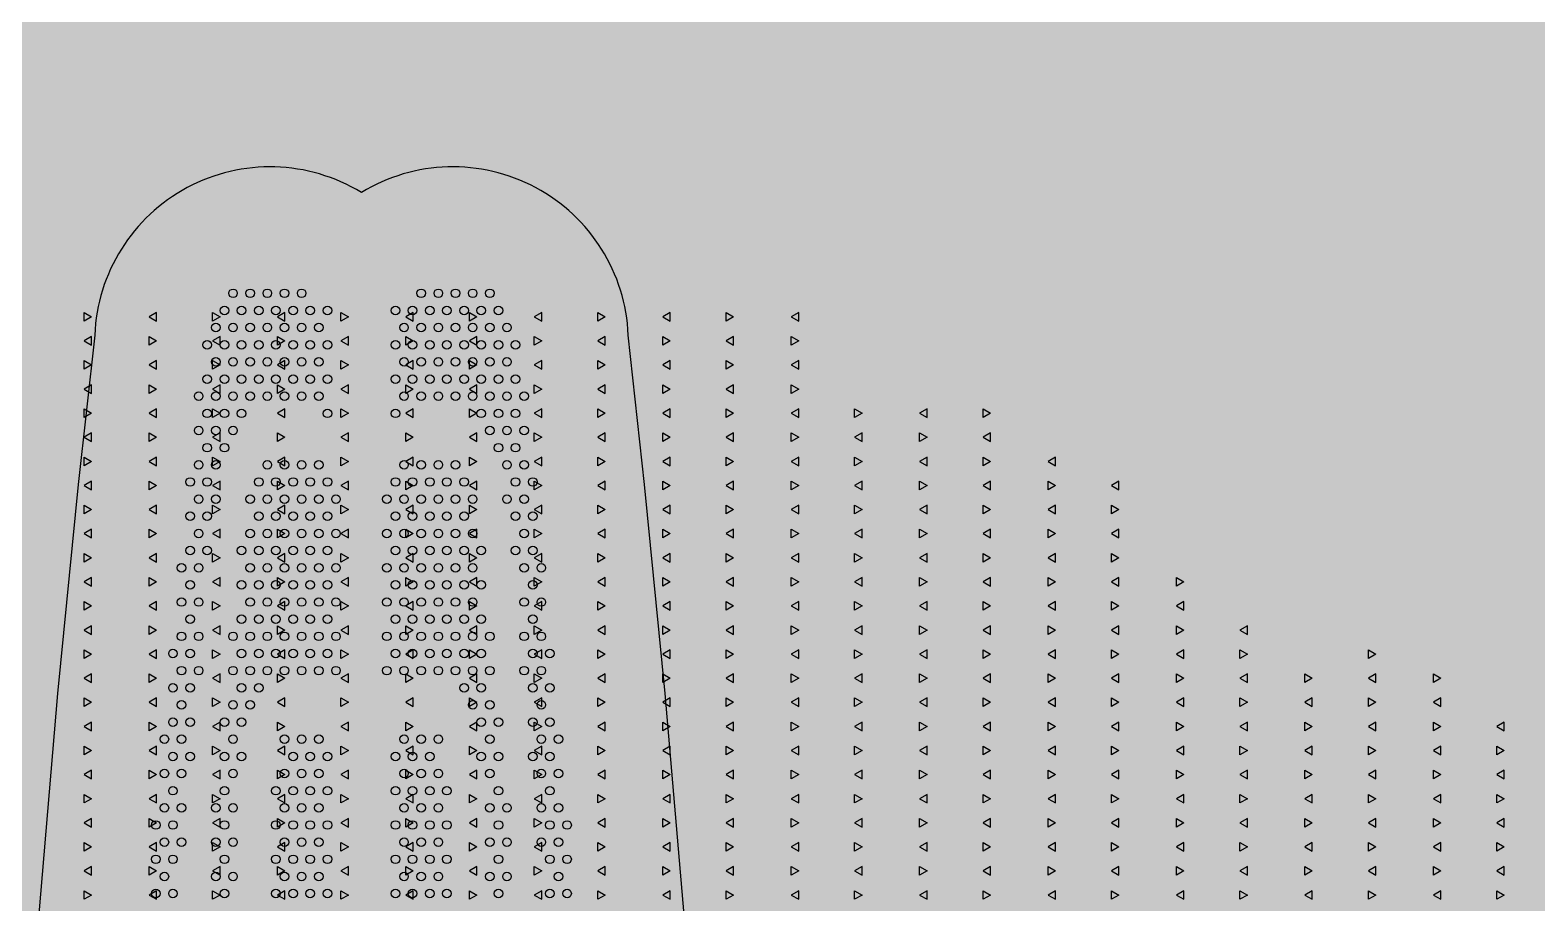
# Model space of a CAD drawing. Header units: metres. Extents: x 6 to 601, y -20 to 118.
# Drawn here: x 53.681 to 54.734, y 80.784 to 81.395 of the extents above; entities that cross this region are included whole.
import ezdxf

# ---------------------------------------------------------------- set-up
doc = ezdxf.new("R2010")
doc.units = ezdxf.units.M
doc.header["$MEASUREMENT"] = 0
doc.layers.add('picture layer', color=7, linetype='Continuous', true_color=0xffffff)

# ---------------------------------------------------------------- blocks, each defined once
blk = doc.blocks.new('sign')
at = {"true_color": 0xffffff, "transparency": 33554687}
h = blk.add_hatch(color=7, dxfattribs=at)
h.dxf.hatch_style = 1
edge = h.paths.add_edge_path()
edge.add_line((80.6927, 75.2987), (80.5503, 75.3508))
edge.add_arc((80.5074, 75.2334), 0.125, 69.8931, 147.8513)
edge.add_line((80.4015, 75.2999), (80.3209, 75.3272))
edge.add_line((80.3209, 75.3272), (80.1945, 75.8769))
edge.add_line((80.1945, 75.8769), (80.1767, 76.0862))
edge.add_line((80.1767, 76.0862), (80.1622, 76.2325))
edge.add_line((80.1622, 76.2325), (80.1508, 76.3369))
edge.add_arc((80.0281, 76.332), 0.1227, 2.2854, 121.3949)
edge.add_arc((79.9003, 76.332), 0.1227, 58.6051, 177.7146)
edge.add_line((79.7777, 76.3369), (79.7662, 76.2325))
edge.add_line((79.7662, 76.2325), (79.7517, 76.0862))
edge.add_line((79.7517, 76.0862), (79.7339, 75.8769))
edge.add_line((79.7339, 75.8769), (79.6075, 75.3272))
edge.add_line((79.6075, 75.3272), (79.5269, 75.2999))
edge.add_arc((79.4211, 75.2334), 0.125, 32.1487, 110.1069)
edge.add_line((79.3781, 75.3508), (79.2358, 75.2987))
edge.add_arc((79.2787, 75.1813), 0.125, 110.1069, 199.8526)
edge.add_line((79.1612, 75.1388), (79.2702, 74.8369))
edge.add_arc((79.3878, 74.8793), 0.125, 199.8526, 289.9919)
edge.add_line((79.4305, 74.7618), (79.5734, 74.8138))
edge.add_arc((79.5306, 74.9313), 0.125, 289.9919, 363.8473)
edge.add_line((79.6554, 74.9397), (79.961, 75.1196))
edge.add_line((79.961, 75.1196), (79.9674, 75.1196))
edge.add_line((79.9674, 75.1196), (80.2731, 74.9397))
edge.add_arc((80.3978, 74.9313), 0.125, 176.1527, 250.0081)
edge.add_line((80.3551, 74.8138), (80.4979, 74.7618))
edge.add_arc((80.5407, 74.8793), 0.125, 250.0081, 340.1474)
edge.add_line((80.6582, 74.8369), (80.7672, 75.1388))
edge.add_arc((80.6497, 75.1813), 0.125, 340.1474, 429.8931)
for centre in [(79.8744, 76.3662), (79.8864, 76.3662), (79.8984, 76.3662), (79.9104, 76.3662), (79.9224, 76.3662), (80.006, 76.3662), (80.018, 76.3662), (80.03, 76.3662), (80.042, 76.3662), (80.054, 76.3662), (79.8684, 76.3542), (79.8804, 76.3542), (79.8924, 76.3542), (79.9044, 76.3542), (79.9164, 76.3542), (79.9284, 76.3542), (79.9404, 76.3542), (79.988, 76.3542), (80, 76.3542), (80.012, 76.3542), (80.024, 76.3542), (80.036, 76.3542), (80.048, 76.3542), (80.06, 76.3542), (79.8624, 76.3422), (79.8744, 76.3422), (79.8864, 76.3422), (79.8984, 76.3422), (79.9104, 76.3422), (79.9224, 76.3422), (79.9344, 76.3422), (79.994, 76.3422), (80.006, 76.3422), (80.018, 76.3422), (80.03, 76.3422), (80.042, 76.3422), (80.054, 76.3422), (80.066, 76.3422), (79.8564, 76.3302), (79.8684, 76.3302), (79.8804, 76.3302), (79.8924, 76.3302), (79.9044, 76.3302), (79.9164, 76.3302), (79.9284, 76.3302), (79.9404, 76.3302), (79.988, 76.3302), (80, 76.3302), (80.012, 76.3302), (80.024, 76.3302), (80.036, 76.3302), (80.048, 76.3302), (80.06, 76.3302), (80.072, 76.3302), (79.8624, 76.3182), (79.8744, 76.3182), (79.8864, 76.3182), (79.8984, 76.3182), (79.9104, 76.3182), (79.9224, 76.3182), (79.9344, 76.3182), (79.994, 76.3182), (80.006, 76.3182), (80.018, 76.3182), (80.03, 76.3182), (80.042, 76.3182), (80.054, 76.3182), (80.066, 76.3182), (79.8564, 76.3062), (79.8684, 76.3062), (79.8804, 76.3062), (79.8924, 76.3062), (79.9044, 76.3062), (79.9164, 76.3062), (79.9284, 76.3062), (79.9404, 76.3062), (79.988, 76.3062), (80, 76.3062), (80.012, 76.3062), (80.024, 76.3062), (80.036, 76.3062), (80.048, 76.3062), (80.06, 76.3062), (80.072, 76.3062), (79.8504, 76.2942), (79.8624, 76.2942), (79.8744, 76.2942), (79.8864, 76.2942), (79.8984, 76.2942), (79.9104, 76.2942), (79.9224, 76.2942), (79.9344, 76.2942), (79.994, 76.2942), (80.006, 76.2942), (80.018, 76.2942), (80.03, 76.2942), (80.042, 76.2942), (80.054, 76.2942), (80.066, 76.2942), (80.078, 76.2942), (79.8564, 76.2822), (79.8684, 76.2822), (79.8804, 76.2822), (79.9404, 76.2822), (79.988, 76.2822), (80.048, 76.2822), (80.06, 76.2822), (80.072, 76.2822), (79.8504, 76.2702), (79.8624, 76.2702), (79.8744, 76.2702), (80.054, 76.2702), (80.066, 76.2702), (80.078, 76.2702), (79.8564, 76.2582), (79.8684, 76.2582), (80.06, 76.2582), (80.072, 76.2582), (79.8504, 76.2462), (79.8624, 76.2462), (79.8984, 76.2462), (79.9104, 76.2462), (79.9224, 76.2462), (79.9344, 76.2462), (79.994, 76.2462), (80.006, 76.2462), (80.018, 76.2462), (80.03, 76.2462), (80.066, 76.2462), (80.078, 76.2462), (79.8444, 76.2342), (79.8564, 76.2342), (79.8924, 76.2342), (79.9044, 76.2342), (79.9164, 76.2342), (79.9284, 76.2342), (79.9404, 76.2342), (79.988, 76.2342), (80, 76.2342), (80.012, 76.2342), (80.024, 76.2342), (80.036, 76.2342), (80.072, 76.2342), (80.084, 76.2342), (79.8504, 76.2222), (79.8624, 76.2222), (79.8864, 76.2222), (79.8984, 76.2222), (79.9104, 76.2222), (79.9224, 76.2222), (79.9344, 76.2222), (79.9464, 76.2222), (79.982, 76.2222), (79.994, 76.2222), (80.006, 76.2222), (80.018, 76.2222), (80.03, 76.2222), (80.042, 76.2222), (80.066, 76.2222), (80.078, 76.2222), (79.8444, 76.2102), (79.8564, 76.2102), (79.8924, 76.2102), (79.9044, 76.2102), (79.9164, 76.2102), (79.9284, 76.2102), (79.9404, 76.2102), (79.988, 76.2102), (80, 76.2102), (80.012, 76.2102), (80.024, 76.2102), (80.036, 76.2102), (80.072, 76.2102), (80.084, 76.2102), (79.8504, 76.1982), (79.8864, 76.1982), (79.8984, 76.1982), (79.9104, 76.1982), (79.9224, 76.1982), (79.9344, 76.1982), (79.9464, 76.1982), (79.982, 76.1982), (79.994, 76.1982), (80.006, 76.1982), (80.018, 76.1982), (80.03, 76.1982), (80.042, 76.1982), (80.078, 76.1982), (79.8444, 76.1862), (79.8564, 76.1862), (79.8804, 76.1862), (79.8924, 76.1862), (79.9044, 76.1862), (79.9164, 76.1862), (79.9284, 76.1862), (79.9404, 76.1862), (79.988, 76.1862), (80, 76.1862), (80.012, 76.1862), (80.024, 76.1862), (80.036, 76.1862), (80.048, 76.1862), (80.072, 76.1862), (80.084, 76.1862), (79.8384, 76.1742), (79.8504, 76.1742), (79.8864, 76.1742), (79.8984, 76.1742), (79.9104, 76.1742), (79.9224, 76.1742), (79.9344, 76.1742), (79.9464, 76.1742), (79.982, 76.1742), (79.994, 76.1742), (80.006, 76.1742), (80.018, 76.1742), (80.03, 76.1742), (80.042, 76.1742), (80.078, 76.1742), (80.09, 76.1742), (79.8444, 76.1622), (79.8804, 76.1622), (79.8924, 76.1622), (79.9044, 76.1622), (79.9164, 76.1622), (79.9284, 76.1622), (79.9404, 76.1622), (79.988, 76.1622), (80, 76.1622), (80.012, 76.1622), (80.024, 76.1622), (80.036, 76.1622), (80.048, 76.1622), (80.084, 76.1622), (79.8384, 76.1502), (79.8504, 76.1502), (79.8864, 76.1502), (79.8984, 76.1502), (79.9104, 76.1502), (79.9224, 76.1502), (79.9344, 76.1502), (79.9464, 76.1502), (79.982, 76.1502), (79.994, 76.1502), (80.006, 76.1502), (80.018, 76.1502), (80.03, 76.1502), (80.042, 76.1502), (80.078, 76.1502), (80.09, 76.1502), (79.8444, 76.1382), (79.8804, 76.1382), (79.8924, 76.1382), (79.9044, 76.1382), (79.9164, 76.1382), (79.9284, 76.1382), (79.9404, 76.1382), (79.988, 76.1382), (80, 76.1382), (80.012, 76.1382), (80.024, 76.1382), (80.036, 76.1382), (80.048, 76.1382), (80.084, 76.1382), (79.8384, 76.1262), (79.8504, 76.1262), (79.8744, 76.1262), (79.8864, 76.1262), (79.8984, 76.1262), (79.9104, 76.1262), (79.9224, 76.1262), (79.9344, 76.1262), (79.9464, 76.1262), (79.982, 76.1262), (79.994, 76.1262), (80.006, 76.1262), (80.018, 76.1262), (80.03, 76.1262), (80.042, 76.1262), (80.054, 76.1262), (80.078, 76.1262), (80.09, 76.1262), (79.8324, 76.1142), (79.8444, 76.1142), (79.8804, 76.1142), (79.8924, 76.1142), (79.9044, 76.1142), (79.9164, 76.1142), (79.9284, 76.1142), (79.9404, 76.1142), (79.988, 76.1142), (80, 76.1142), (80.012, 76.1142), (80.024, 76.1142), (80.036, 76.1142), (80.048, 76.1142), (80.084, 76.1142), (80.096, 76.1142), (79.8384, 76.1022), (79.8504, 76.1022), (79.8744, 76.1022), (79.8864, 76.1022), (79.8984, 76.1022), (79.9104, 76.1022), (79.9224, 76.1022), (79.9344, 76.1022), (79.9464, 76.1022), (79.982, 76.1022), (79.994, 76.1022), (80.006, 76.1022), (80.018, 76.1022), (80.03, 76.1022), (80.042, 76.1022), (80.054, 76.1022), (80.078, 76.1022), (80.09, 76.1022), (79.8324, 76.0902), (79.8444, 76.0902), (79.8804, 76.0902), (79.8924, 76.0902), (80.036, 76.0902), (80.048, 76.0902), (80.084, 76.0902), (80.096, 76.0902), (79.8384, 76.0782), (79.8744, 76.0782), (79.8864, 76.0782), (80.042, 76.0782), (80.054, 76.0782), (80.09, 76.0782), (79.8324, 76.0662), (79.8444, 76.0662), (79.8684, 76.0662), (79.8804, 76.0662), (80.048, 76.0662), (80.06, 76.0662), (80.084, 76.0662), (80.096, 76.0662), (79.8264, 76.0542), (79.8384, 76.0542), (79.8744, 76.0542), (79.9104, 76.0542), (79.9224, 76.0542), (79.9344, 76.0542), (79.994, 76.0542), (80.006, 76.0542), (80.018, 76.0542), (80.054, 76.0542), (80.09, 76.0542), (80.102, 76.0542), (79.8324, 76.0422), (79.8444, 76.0422), (79.8684, 76.0422), (79.8804, 76.0422), (79.9164, 76.0422), (79.9284, 76.0422), (79.9404, 76.0422), (79.988, 76.0422), (80, 76.0422), (80.012, 76.0422), (80.048, 76.0422), (80.06, 76.0422), (80.084, 76.0422), (80.096, 76.0422), (79.8264, 76.0302), (79.8384, 76.0302), (79.8744, 76.0302), (79.9104, 76.0302), (79.9224, 76.0302), (79.9344, 76.0302), (79.994, 76.0302), (80.006, 76.0302), (80.018, 76.0302), (80.054, 76.0302), (80.09, 76.0302), (80.102, 76.0302), (79.8324, 76.0182), (79.8684, 76.0182), (79.9044, 76.0182), (79.9164, 76.0182), (79.9284, 76.0182), (79.9404, 76.0182), (79.988, 76.0182), (80, 76.0182), (80.012, 76.0182), (80.024, 76.0182), (80.06, 76.0182), (80.096, 76.0182), (79.8264, 76.0062), (79.8384, 76.0062), (79.8624, 76.0062), (79.8744, 76.0062), (79.9104, 76.0062), (79.9224, 76.0062), (79.9344, 76.0062), (79.994, 76.0062), (80.006, 76.0062), (80.018, 76.0062), (80.054, 76.0062), (80.066, 76.0062), (80.09, 76.0062), (80.102, 76.0062), (79.8204, 75.9942), (79.8324, 75.9942), (79.8684, 75.9942), (79.9044, 75.9942), (79.9164, 75.9942), (79.9284, 75.9942), (79.9404, 75.9942), (79.988, 75.9942), (80, 75.9942), (80.012, 75.9942), (80.024, 75.9942), (80.06, 75.9942), (80.096, 75.9942), (80.108, 75.9942), (79.8264, 75.9822), (79.8384, 75.9822), (79.8624, 75.9822), (79.8744, 75.9822), (79.9104, 75.9822), (79.9224, 75.9822), (79.9344, 75.9822), (79.994, 75.9822), (80.006, 75.9822), (80.018, 75.9822), (80.054, 75.9822), (80.066, 75.9822), (80.09, 75.9822), (80.102, 75.9822), (79.8204, 75.9702), (79.8324, 75.9702), (79.8684, 75.9702), (79.9044, 75.9702), (79.9164, 75.9702), (79.9284, 75.9702), (79.9404, 75.9702), (79.988, 75.9702), (80, 75.9702), (80.012, 75.9702), (80.024, 75.9702), (80.06, 75.9702), (80.096, 75.9702), (80.108, 75.9702), (79.8264, 75.9582), (79.8624, 75.9582), (79.8744, 75.9582), (79.9104, 75.9582), (79.9224, 75.9582), (79.9344, 75.9582), (79.994, 75.9582), (80.006, 75.9582), (80.018, 75.9582), (80.054, 75.9582), (80.066, 75.9582), (80.102, 75.9582), (79.8204, 75.9462), (79.8324, 75.9462), (79.8684, 75.9462), (79.9044, 75.9462), (79.9164, 75.9462), (79.9284, 75.9462), (79.9404, 75.9462), (79.988, 75.9462), (80, 75.9462), (80.012, 75.9462), (80.024, 75.9462), (80.06, 75.9462), (80.096, 75.9462), (80.108, 75.9462)]:
    blk.add_circle(centre, 0.003)
at = {"layer": 'picture layer', "color": 7, "true_color": 0xf7f7f7}
blk.add_lwpolyline([(80.1945, 75.8769), (80.1767, 76.0862), (80.1622, 76.2325), (80.1508, 76.3369, 0.572181), (79.9642, 76.4367, 0.572181), (79.7777, 76.3369), (79.7662, 76.2325), (79.7517, 76.0862), (79.7339, 75.8769)], format="xyb", dxfattribs=at)

msp = doc.modelspace()

# ---------------------------------------------------------------- hatches: boundary and pattern name
at = {"lineweight": 0, "true_color": 0xcd6928, "transparency": 33554534}
h = msp.add_hatch(color=32, dxfattribs=at)
h.dxf.hatch_style = 1
h.paths.add_polyline_path([(55.2158, 84.0763), (53.2968, 84.0763, 0.143152), (52.2628, 81.1977), (52.2628, 78.4762), (55.2158, 78.4757)])

# ---------------------------------------------------------------- linework, layer by layer
msp.add_lwpolyline([(52.2628, 81.1977), (52.2628, 78.4763), (52.1628, 78.4763), (52.1628, 79.0757), (52.1628, 81.1963, -0.221146), (54.3829, 85.3163), (54.4428, 85.2362, 0.220805), (52.2628, 81.1963)], format="xyb")
for points in [[(53.7184, 81.1914), (53.7184, 81.1974), (53.7236, 81.1944), (53.7184, 81.1914)], [(53.7691, 81.1914), (53.7691, 81.1974), (53.7639, 81.1944), (53.7691, 81.1914)], [(53.8083, 81.1914), (53.8083, 81.1974), (53.8135, 81.1944), (53.8083, 81.1914)], [(53.8589, 81.1914), (53.8589, 81.1974), (53.8537, 81.1944), (53.8589, 81.1914)], [(53.8981, 81.1914), (53.8981, 81.1974), (53.9033, 81.1944), (53.8981, 81.1914)], [(53.9487, 81.1914), (53.9487, 81.1974), (53.9435, 81.1944), (53.9487, 81.1914)], [(53.9879, 81.1914), (53.9879, 81.1974), (53.9931, 81.1944), (53.9879, 81.1914)], [(54.0385, 81.1914), (54.0385, 81.1974), (54.0333, 81.1944), (54.0385, 81.1914)], [(54.0777, 81.1914), (54.0777, 81.1974), (54.0829, 81.1944), (54.0777, 81.1914)], [(54.1283, 81.1914), (54.1283, 81.1974), (54.1231, 81.1944), (54.1283, 81.1914)], [(54.1675, 81.1914), (54.1675, 81.1974), (54.1727, 81.1944), (54.1675, 81.1914)], [(54.2182, 81.1914), (54.2182, 81.1974), (54.213, 81.1944), (54.2182, 81.1914)], [(53.7236, 81.1745), (53.7236, 81.1805), (53.7184, 81.1775), (53.7236, 81.1745)], [(53.7639, 81.1745), (53.7639, 81.1805), (53.7691, 81.1775), (53.7639, 81.1745)], [(53.8135, 81.1745), (53.8135, 81.1805), (53.8083, 81.1775), (53.8135, 81.1745)], [(53.8537, 81.1745), (53.8537, 81.1805), (53.8589, 81.1775), (53.8537, 81.1745)], [(53.9033, 81.1745), (53.9033, 81.1805), (53.8981, 81.1775), (53.9033, 81.1745)], [(53.9435, 81.1745), (53.9435, 81.1805), (53.9487, 81.1775), (53.9435, 81.1745)], [(53.9931, 81.1745), (53.9931, 81.1805), (53.9879, 81.1775), (53.9931, 81.1745)], [(54.0333, 81.1745), (54.0333, 81.1805), (54.0385, 81.1775), (54.0333, 81.1745)], [(54.0829, 81.1745), (54.0829, 81.1805), (54.0777, 81.1775), (54.0829, 81.1745)], [(54.1231, 81.1745), (54.1231, 81.1805), (54.1283, 81.1775), (54.1231, 81.1745)], [(54.1727, 81.1745), (54.1727, 81.1805), (54.1675, 81.1775), (54.1727, 81.1745)], [(54.213, 81.1745), (54.213, 81.1805), (54.2182, 81.1775), (54.213, 81.1745)], [(53.7184, 81.1577), (53.7184, 81.1637), (53.7236, 81.1607), (53.7184, 81.1577)], [(53.7691, 81.1577), (53.7691, 81.1637), (53.7639, 81.1607), (53.7691, 81.1577)], [(53.8083, 81.1577), (53.8083, 81.1637), (53.8135, 81.1607), (53.8083, 81.1577)], [(53.8589, 81.1577), (53.8589, 81.1637), (53.8537, 81.1607), (53.8589, 81.1577)], [(53.8981, 81.1577), (53.8981, 81.1637), (53.9033, 81.1607), (53.8981, 81.1577)], [(53.9487, 81.1577), (53.9487, 81.1637), (53.9435, 81.1607), (53.9487, 81.1577)], [(53.9879, 81.1577), (53.9879, 81.1637), (53.9931, 81.1607), (53.9879, 81.1577)], [(54.0385, 81.1577), (54.0385, 81.1637), (54.0333, 81.1607), (54.0385, 81.1577)], [(54.0777, 81.1577), (54.0777, 81.1637), (54.0829, 81.1607), (54.0777, 81.1577)], [(54.1283, 81.1577), (54.1283, 81.1637), (54.1231, 81.1607), (54.1283, 81.1577)], [(54.1675, 81.1577), (54.1675, 81.1637), (54.1727, 81.1607), (54.1675, 81.1577)], [(54.2182, 81.1577), (54.2182, 81.1637), (54.213, 81.1607), (54.2182, 81.1577)], [(53.7236, 81.1408), (53.7236, 81.1468), (53.7184, 81.1438), (53.7236, 81.1408)], [(53.7639, 81.1408), (53.7639, 81.1468), (53.7691, 81.1438), (53.7639, 81.1408)], [(53.8135, 81.1408), (53.8135, 81.1468), (53.8083, 81.1438), (53.8135, 81.1408)], [(53.8537, 81.1408), (53.8537, 81.1468), (53.8589, 81.1438), (53.8537, 81.1408)], [(53.9033, 81.1408), (53.9033, 81.1468), (53.8981, 81.1438), (53.9033, 81.1408)], [(53.9435, 81.1408), (53.9435, 81.1468), (53.9487, 81.1438), (53.9435, 81.1408)], [(53.9931, 81.1408), (53.9931, 81.1468), (53.9879, 81.1438), (53.9931, 81.1408)], [(54.0333, 81.1408), (54.0333, 81.1468), (54.0385, 81.1438), (54.0333, 81.1408)], [(54.0829, 81.1408), (54.0829, 81.1468), (54.0777, 81.1438), (54.0829, 81.1408)], [(54.1231, 81.1408), (54.1231, 81.1468), (54.1283, 81.1438), (54.1231, 81.1408)], [(54.1727, 81.1408), (54.1727, 81.1468), (54.1675, 81.1438), (54.1727, 81.1408)], [(54.213, 81.1408), (54.213, 81.1468), (54.2182, 81.1438), (54.213, 81.1408)], [(53.7184, 81.124), (53.7184, 81.13), (53.7236, 81.127), (53.7184, 81.124)], [(53.7691, 81.124), (53.7691, 81.13), (53.7639, 81.127), (53.7691, 81.124)], [(53.8083, 81.124), (53.8083, 81.13), (53.8135, 81.127), (53.8083, 81.124)], [(53.8589, 81.124), (53.8589, 81.13), (53.8537, 81.127), (53.8589, 81.124)], [(53.8981, 81.124), (53.8981, 81.13), (53.9033, 81.127), (53.8981, 81.124)], [(53.9487, 81.124), (53.9487, 81.13), (53.9435, 81.127), (53.9487, 81.124)], [(53.9879, 81.124), (53.9879, 81.13), (53.9931, 81.127), (53.9879, 81.124)], [(54.0385, 81.124), (54.0385, 81.13), (54.0333, 81.127), (54.0385, 81.124)], [(54.0777, 81.124), (54.0777, 81.13), (54.0829, 81.127), (54.0777, 81.124)], [(54.1283, 81.124), (54.1283, 81.13), (54.1231, 81.127), (54.1283, 81.124)], [(54.1675, 81.124), (54.1675, 81.13), (54.1727, 81.127), (54.1675, 81.124)], [(54.2182, 81.124), (54.2182, 81.13), (54.213, 81.127), (54.2182, 81.124)], [(54.2573, 81.124), (54.2573, 81.13), (54.2625, 81.127), (54.2573, 81.124)], [(54.308, 81.124), (54.308, 81.13), (54.3028, 81.127), (54.308, 81.124)], [(54.3472, 81.124), (54.3472, 81.13), (54.3524, 81.127), (54.3472, 81.124)], [(53.7236, 81.1071), (53.7236, 81.1131), (53.7184, 81.1101), (53.7236, 81.1071)], [(53.7639, 81.1071), (53.7639, 81.1131), (53.7691, 81.1101), (53.7639, 81.1071)], [(53.8135, 81.1071), (53.8135, 81.1131), (53.8083, 81.1101), (53.8135, 81.1071)], [(53.8537, 81.1071), (53.8537, 81.1131), (53.8589, 81.1101), (53.8537, 81.1071)], [(53.9033, 81.1071), (53.9033, 81.1131), (53.8981, 81.1101), (53.9033, 81.1071)], [(53.9435, 81.1071), (53.9435, 81.1131), (53.9487, 81.1101), (53.9435, 81.1071)], [(53.9931, 81.1071), (53.9931, 81.1131), (53.9879, 81.1101), (53.9931, 81.1071)], [(54.0333, 81.1071), (54.0333, 81.1131), (54.0385, 81.1101), (54.0333, 81.1071)], [(54.0829, 81.1071), (54.0829, 81.1131), (54.0777, 81.1101), (54.0829, 81.1071)], [(54.1231, 81.1071), (54.1231, 81.1131), (54.1283, 81.1101), (54.1231, 81.1071)], [(54.1727, 81.1071), (54.1727, 81.1131), (54.1675, 81.1101), (54.1727, 81.1071)], [(54.213, 81.1071), (54.213, 81.1131), (54.2182, 81.1101), (54.213, 81.1071)], [(54.2625, 81.1071), (54.2625, 81.1131), (54.2573, 81.1101), (54.2625, 81.1071)], [(54.3028, 81.1071), (54.3028, 81.1131), (54.308, 81.1101), (54.3028, 81.1071)], [(54.3524, 81.1071), (54.3524, 81.1131), (54.3472, 81.1101), (54.3524, 81.1071)], [(53.7184, 81.0902), (53.7184, 81.0962), (53.7236, 81.0932), (53.7184, 81.0902)], [(53.7691, 81.0902), (53.7691, 81.0962), (53.7639, 81.0932), (53.7691, 81.0902)], [(53.8083, 81.0902), (53.8083, 81.0962), (53.8135, 81.0932), (53.8083, 81.0902)], [(53.8589, 81.0902), (53.8589, 81.0962), (53.8537, 81.0932), (53.8589, 81.0902)], [(53.8981, 81.0902), (53.8981, 81.0962), (53.9033, 81.0932), (53.8981, 81.0902)], [(53.9487, 81.0902), (53.9487, 81.0962), (53.9435, 81.0932), (53.9487, 81.0902)], [(53.9879, 81.0902), (53.9879, 81.0962), (53.9931, 81.0932), (53.9879, 81.0902)], [(54.0385, 81.0902), (54.0385, 81.0962), (54.0333, 81.0932), (54.0385, 81.0902)], [(54.0777, 81.0902), (54.0777, 81.0962), (54.0829, 81.0932), (54.0777, 81.0902)], [(54.1283, 81.0902), (54.1283, 81.0962), (54.1231, 81.0932), (54.1283, 81.0902)], [(54.1675, 81.0902), (54.1675, 81.0962), (54.1727, 81.0932), (54.1675, 81.0902)], [(54.2182, 81.0902), (54.2182, 81.0962), (54.213, 81.0932), (54.2182, 81.0902)], [(54.2573, 81.0902), (54.2573, 81.0962), (54.2625, 81.0932), (54.2573, 81.0902)], [(54.308, 81.0902), (54.308, 81.0962), (54.3028, 81.0932), (54.308, 81.0902)], [(54.3472, 81.0902), (54.3472, 81.0962), (54.3524, 81.0932), (54.3472, 81.0902)], [(54.3978, 81.0902), (54.3978, 81.0962), (54.3926, 81.0932), (54.3978, 81.0902)], [(53.7236, 81.0734), (53.7236, 81.0794), (53.7184, 81.0764), (53.7236, 81.0734)], [(53.7639, 81.0734), (53.7639, 81.0794), (53.7691, 81.0764), (53.7639, 81.0734)], [(53.8135, 81.0734), (53.8135, 81.0794), (53.8083, 81.0764), (53.8135, 81.0734)], [(53.8537, 81.0734), (53.8537, 81.0794), (53.8589, 81.0764), (53.8537, 81.0734)], [(53.9033, 81.0734), (53.9033, 81.0794), (53.8981, 81.0764), (53.9033, 81.0734)], [(53.9435, 81.0734), (53.9435, 81.0794), (53.9487, 81.0764), (53.9435, 81.0734)], [(53.9931, 81.0734), (53.9931, 81.0794), (53.9879, 81.0764), (53.9931, 81.0734)], [(54.0333, 81.0734), (54.0333, 81.0794), (54.0385, 81.0764), (54.0333, 81.0734)], [(54.0829, 81.0734), (54.0829, 81.0794), (54.0777, 81.0764), (54.0829, 81.0734)], [(54.1231, 81.0734), (54.1231, 81.0794), (54.1283, 81.0764), (54.1231, 81.0734)], [(54.1727, 81.0734), (54.1727, 81.0794), (54.1675, 81.0764), (54.1727, 81.0734)], [(54.213, 81.0734), (54.213, 81.0794), (54.2182, 81.0764), (54.213, 81.0734)], [(54.2625, 81.0734), (54.2625, 81.0794), (54.2573, 81.0764), (54.2625, 81.0734)], [(54.3028, 81.0734), (54.3028, 81.0794), (54.308, 81.0764), (54.3028, 81.0734)], [(54.3524, 81.0734), (54.3524, 81.0794), (54.3472, 81.0764), (54.3524, 81.0734)], [(54.3926, 81.0734), (54.3926, 81.0794), (54.3978, 81.0764), (54.3926, 81.0734)], [(54.4422, 81.0734), (54.4422, 81.0794), (54.437, 81.0764), (54.4422, 81.0734)], [(53.7184, 81.0565), (53.7184, 81.0625), (53.7236, 81.0595), (53.7184, 81.0565)], [(53.7691, 81.0565), (53.7691, 81.0625), (53.7639, 81.0595), (53.7691, 81.0565)], [(53.8083, 81.0565), (53.8083, 81.0625), (53.8135, 81.0595), (53.8083, 81.0565)], [(53.8589, 81.0565), (53.8589, 81.0625), (53.8537, 81.0595), (53.8589, 81.0565)], [(53.8981, 81.0565), (53.8981, 81.0625), (53.9033, 81.0595), (53.8981, 81.0565)], [(53.9487, 81.0565), (53.9487, 81.0625), (53.9435, 81.0595), (53.9487, 81.0565)], [(53.9879, 81.0565), (53.9879, 81.0625), (53.9931, 81.0595), (53.9879, 81.0565)], [(54.0385, 81.0565), (54.0385, 81.0625), (54.0333, 81.0595), (54.0385, 81.0565)], [(54.0777, 81.0565), (54.0777, 81.0625), (54.0829, 81.0595), (54.0777, 81.0565)], [(54.1283, 81.0565), (54.1283, 81.0625), (54.1231, 81.0595), (54.1283, 81.0565)], [(54.1675, 81.0565), (54.1675, 81.0625), (54.1727, 81.0595), (54.1675, 81.0565)], [(54.2182, 81.0565), (54.2182, 81.0625), (54.213, 81.0595), (54.2182, 81.0565)], [(54.2573, 81.0565), (54.2573, 81.0625), (54.2625, 81.0595), (54.2573, 81.0565)], [(54.308, 81.0565), (54.308, 81.0625), (54.3028, 81.0595), (54.308, 81.0565)], [(54.3472, 81.0565), (54.3472, 81.0625), (54.3524, 81.0595), (54.3472, 81.0565)], [(54.3978, 81.0565), (54.3978, 81.0625), (54.3926, 81.0595), (54.3978, 81.0565)], [(54.437, 81.0565), (54.437, 81.0625), (54.4422, 81.0595), (54.437, 81.0565)], [(53.7236, 81.0397), (53.7236, 81.0457), (53.7184, 81.0427), (53.7236, 81.0397)], [(53.7639, 81.0397), (53.7639, 81.0457), (53.7691, 81.0427), (53.7639, 81.0397)], [(53.8135, 81.0397), (53.8135, 81.0457), (53.8083, 81.0427), (53.8135, 81.0397)], [(53.8537, 81.0397), (53.8537, 81.0457), (53.8589, 81.0427), (53.8537, 81.0397)], [(53.9033, 81.0397), (53.9033, 81.0457), (53.8981, 81.0427), (53.9033, 81.0397)], [(53.9435, 81.0397), (53.9435, 81.0457), (53.9487, 81.0427), (53.9435, 81.0397)], [(53.9931, 81.0397), (53.9931, 81.0457), (53.9879, 81.0427), (53.9931, 81.0397)], [(54.0333, 81.0397), (54.0333, 81.0457), (54.0385, 81.0427), (54.0333, 81.0397)], [(54.0829, 81.0397), (54.0829, 81.0457), (54.0777, 81.0427), (54.0829, 81.0397)], [(54.1231, 81.0397), (54.1231, 81.0457), (54.1283, 81.0427), (54.1231, 81.0397)], [(54.1727, 81.0397), (54.1727, 81.0457), (54.1675, 81.0427), (54.1727, 81.0397)], [(54.213, 81.0397), (54.213, 81.0457), (54.2182, 81.0427), (54.213, 81.0397)], [(54.2625, 81.0397), (54.2625, 81.0457), (54.2573, 81.0427), (54.2625, 81.0397)], [(54.3028, 81.0397), (54.3028, 81.0457), (54.308, 81.0427), (54.3028, 81.0397)], [(54.3524, 81.0397), (54.3524, 81.0457), (54.3472, 81.0427), (54.3524, 81.0397)], [(54.3926, 81.0397), (54.3926, 81.0457), (54.3978, 81.0427), (54.3926, 81.0397)], [(54.4422, 81.0397), (54.4422, 81.0457), (54.437, 81.0427), (54.4422, 81.0397)], [(53.7184, 81.0228), (53.7184, 81.0288), (53.7236, 81.0258), (53.7184, 81.0228)], [(53.7691, 81.0228), (53.7691, 81.0288), (53.7639, 81.0258), (53.7691, 81.0228)], [(53.8083, 81.0228), (53.8083, 81.0288), (53.8135, 81.0258), (53.8083, 81.0228)], [(53.8589, 81.0228), (53.8589, 81.0288), (53.8537, 81.0258), (53.8589, 81.0228)], [(53.8981, 81.0228), (53.8981, 81.0288), (53.9033, 81.0258), (53.8981, 81.0228)], [(53.9487, 81.0228), (53.9487, 81.0288), (53.9435, 81.0258), (53.9487, 81.0228)], [(53.9879, 81.0228), (53.9879, 81.0288), (53.9931, 81.0258), (53.9879, 81.0228)], [(54.0385, 81.0228), (54.0385, 81.0288), (54.0333, 81.0258), (54.0385, 81.0228)], [(54.0777, 81.0228), (54.0777, 81.0288), (54.0829, 81.0258), (54.0777, 81.0228)], [(54.1283, 81.0228), (54.1283, 81.0288), (54.1231, 81.0258), (54.1283, 81.0228)], [(54.1675, 81.0228), (54.1675, 81.0288), (54.1727, 81.0258), (54.1675, 81.0228)], [(54.2182, 81.0228), (54.2182, 81.0288), (54.213, 81.0258), (54.2182, 81.0228)], [(54.2573, 81.0228), (54.2573, 81.0288), (54.2625, 81.0258), (54.2573, 81.0228)], [(54.308, 81.0228), (54.308, 81.0288), (54.3028, 81.0258), (54.308, 81.0228)], [(54.3472, 81.0228), (54.3472, 81.0288), (54.3524, 81.0258), (54.3472, 81.0228)], [(54.3978, 81.0228), (54.3978, 81.0288), (54.3926, 81.0258), (54.3978, 81.0228)], [(54.437, 81.0228), (54.437, 81.0288), (54.4422, 81.0258), (54.437, 81.0228)], [(53.7236, 81.006), (53.7236, 81.012), (53.7184, 81.009), (53.7236, 81.006)], [(53.7639, 81.006), (53.7639, 81.012), (53.7691, 81.009), (53.7639, 81.006)], [(53.8135, 81.006), (53.8135, 81.012), (53.8083, 81.009), (53.8135, 81.006)], [(53.8537, 81.006), (53.8537, 81.012), (53.8589, 81.009), (53.8537, 81.006)], [(53.9033, 81.006), (53.9033, 81.012), (53.8981, 81.009), (53.9033, 81.006)], [(53.9435, 81.006), (53.9435, 81.012), (53.9487, 81.009), (53.9435, 81.006)], [(53.9931, 81.006), (53.9931, 81.012), (53.9879, 81.009), (53.9931, 81.006)], [(54.0333, 81.006), (54.0333, 81.012), (54.0385, 81.009), (54.0333, 81.006)], [(54.0829, 81.006), (54.0829, 81.012), (54.0777, 81.009), (54.0829, 81.006)], [(54.1231, 81.006), (54.1231, 81.012), (54.1283, 81.009), (54.1231, 81.006)], [(54.1727, 81.006), (54.1727, 81.012), (54.1675, 81.009), (54.1727, 81.006)], [(54.213, 81.006), (54.213, 81.012), (54.2182, 81.009), (54.213, 81.006)], [(54.2625, 81.006), (54.2625, 81.012), (54.2573, 81.009), (54.2625, 81.006)], [(54.3028, 81.006), (54.3028, 81.012), (54.308, 81.009), (54.3028, 81.006)], [(54.3524, 81.006), (54.3524, 81.012), (54.3472, 81.009), (54.3524, 81.006)], [(54.3926, 81.006), (54.3926, 81.012), (54.3978, 81.009), (54.3926, 81.006)], [(54.4422, 81.006), (54.4422, 81.012), (54.437, 81.009), (54.4422, 81.006)], [(54.4824, 81.006), (54.4824, 81.012), (54.4876, 81.009), (54.4824, 81.006)], [(53.7184, 80.9891), (53.7184, 80.9951), (53.7236, 80.9921), (53.7184, 80.9891)], [(53.7691, 80.9891), (53.7691, 80.9951), (53.7639, 80.9921), (53.7691, 80.9891)], [(53.8083, 80.9891), (53.8083, 80.9951), (53.8135, 80.9921), (53.8083, 80.9891)], [(53.8589, 80.9891), (53.8589, 80.9951), (53.8537, 80.9921), (53.8589, 80.9891)], [(53.8981, 80.9891), (53.8981, 80.9951), (53.9033, 80.9921), (53.8981, 80.9891)], [(53.9487, 80.9891), (53.9487, 80.9951), (53.9435, 80.9921), (53.9487, 80.9891)], [(53.9879, 80.9891), (53.9879, 80.9951), (53.9931, 80.9921), (53.9879, 80.9891)], [(54.0385, 80.9891), (54.0385, 80.9951), (54.0333, 80.9921), (54.0385, 80.9891)], [(54.0777, 80.9891), (54.0777, 80.9951), (54.0829, 80.9921), (54.0777, 80.9891)], [(54.1283, 80.9891), (54.1283, 80.9951), (54.1231, 80.9921), (54.1283, 80.9891)], [(54.1675, 80.9891), (54.1675, 80.9951), (54.1727, 80.9921), (54.1675, 80.9891)], [(54.2182, 80.9891), (54.2182, 80.9951), (54.213, 80.9921), (54.2182, 80.9891)], [(54.2573, 80.9891), (54.2573, 80.9951), (54.2625, 80.9921), (54.2573, 80.9891)], [(54.308, 80.9891), (54.308, 80.9951), (54.3028, 80.9921), (54.308, 80.9891)], [(54.3472, 80.9891), (54.3472, 80.9951), (54.3524, 80.9921), (54.3472, 80.9891)], [(54.3978, 80.9891), (54.3978, 80.9951), (54.3926, 80.9921), (54.3978, 80.9891)], [(54.437, 80.9891), (54.437, 80.9951), (54.4422, 80.9921), (54.437, 80.9891)], [(54.4876, 80.9891), (54.4876, 80.9951), (54.4824, 80.9921), (54.4876, 80.9891)], [(53.7236, 80.9722), (53.7236, 80.9782), (53.7184, 80.9752), (53.7236, 80.9722)], [(53.7639, 80.9722), (53.7639, 80.9782), (53.7691, 80.9752), (53.7639, 80.9722)], [(53.8135, 80.9722), (53.8135, 80.9782), (53.8083, 80.9752), (53.8135, 80.9722)], [(53.8537, 80.9722), (53.8537, 80.9782), (53.8589, 80.9752), (53.8537, 80.9722)], [(53.9033, 80.9722), (53.9033, 80.9782), (53.8981, 80.9752), (53.9033, 80.9722)], [(53.9435, 80.9722), (53.9435, 80.9782), (53.9487, 80.9752), (53.9435, 80.9722)], [(53.9931, 80.9722), (53.9931, 80.9782), (53.9879, 80.9752), (53.9931, 80.9722)], [(54.0333, 80.9722), (54.0333, 80.9782), (54.0385, 80.9752), (54.0333, 80.9722)], [(54.0829, 80.9722), (54.0829, 80.9782), (54.0777, 80.9752), (54.0829, 80.9722)], [(54.1231, 80.9722), (54.1231, 80.9782), (54.1283, 80.9752), (54.1231, 80.9722)], [(54.1727, 80.9722), (54.1727, 80.9782), (54.1675, 80.9752), (54.1727, 80.9722)], [(54.213, 80.9722), (54.213, 80.9782), (54.2182, 80.9752), (54.213, 80.9722)], [(54.2625, 80.9722), (54.2625, 80.9782), (54.2573, 80.9752), (54.2625, 80.9722)], [(54.3028, 80.9722), (54.3028, 80.9782), (54.308, 80.9752), (54.3028, 80.9722)], [(54.3524, 80.9722), (54.3524, 80.9782), (54.3472, 80.9752), (54.3524, 80.9722)], [(54.3926, 80.9722), (54.3926, 80.9782), (54.3978, 80.9752), (54.3926, 80.9722)], [(54.4422, 80.9722), (54.4422, 80.9782), (54.437, 80.9752), (54.4422, 80.9722)], [(54.4824, 80.9722), (54.4824, 80.9782), (54.4876, 80.9752), (54.4824, 80.9722)], [(54.532, 80.9722), (54.532, 80.9782), (54.5268, 80.9752), (54.532, 80.9722)], [(53.7184, 80.9554), (53.7184, 80.9614), (53.7236, 80.9584), (53.7184, 80.9554)], [(53.7691, 80.9554), (53.7691, 80.9614), (53.7639, 80.9584), (53.7691, 80.9554)], [(53.8083, 80.9554), (53.8083, 80.9614), (53.8135, 80.9584), (53.8083, 80.9554)], [(53.8589, 80.9554), (53.8589, 80.9614), (53.8537, 80.9584), (53.8589, 80.9554)], [(53.8981, 80.9554), (53.8981, 80.9614), (53.9033, 80.9584), (53.8981, 80.9554)], [(53.9487, 80.9554), (53.9487, 80.9614), (53.9435, 80.9584), (53.9487, 80.9554)], [(53.9879, 80.9554), (53.9879, 80.9614), (53.9931, 80.9584), (53.9879, 80.9554)], [(54.0385, 80.9554), (54.0385, 80.9614), (54.0333, 80.9584), (54.0385, 80.9554)], [(54.0777, 80.9554), (54.0777, 80.9614), (54.0829, 80.9584), (54.0777, 80.9554)], [(54.1283, 80.9554), (54.1283, 80.9614), (54.1231, 80.9584), (54.1283, 80.9554)], [(54.1675, 80.9554), (54.1675, 80.9614), (54.1727, 80.9584), (54.1675, 80.9554)], [(54.2182, 80.9554), (54.2182, 80.9614), (54.213, 80.9584), (54.2182, 80.9554)], [(54.2573, 80.9554), (54.2573, 80.9614), (54.2625, 80.9584), (54.2573, 80.9554)], [(54.308, 80.9554), (54.308, 80.9614), (54.3028, 80.9584), (54.308, 80.9554)], [(54.3472, 80.9554), (54.3472, 80.9614), (54.3524, 80.9584), (54.3472, 80.9554)], [(54.3978, 80.9554), (54.3978, 80.9614), (54.3926, 80.9584), (54.3978, 80.9554)], [(54.437, 80.9554), (54.437, 80.9614), (54.4422, 80.9584), (54.437, 80.9554)], [(54.4876, 80.9554), (54.4876, 80.9614), (54.4824, 80.9584), (54.4876, 80.9554)], [(54.5268, 80.9554), (54.5268, 80.9614), (54.532, 80.9584), (54.5268, 80.9554)], [(54.6166, 80.9554), (54.6166, 80.9614), (54.6218, 80.9584), (54.6166, 80.9554)], [(53.7236, 80.9385), (53.7236, 80.9445), (53.7184, 80.9415), (53.7236, 80.9385)], [(53.7639, 80.9385), (53.7639, 80.9445), (53.7691, 80.9415), (53.7639, 80.9385)], [(53.8135, 80.9385), (53.8135, 80.9445), (53.8083, 80.9415), (53.8135, 80.9385)], [(53.8537, 80.9385), (53.8537, 80.9445), (53.8589, 80.9415), (53.8537, 80.9385)], [(53.9033, 80.9385), (53.9033, 80.9445), (53.8981, 80.9415), (53.9033, 80.9385)], [(53.9435, 80.9385), (53.9435, 80.9445), (53.9487, 80.9415), (53.9435, 80.9385)], [(53.9931, 80.9385), (53.9931, 80.9445), (53.9879, 80.9415), (53.9931, 80.9385)], [(54.0333, 80.9385), (54.0333, 80.9445), (54.0385, 80.9415), (54.0333, 80.9385)], [(54.0829, 80.9385), (54.0829, 80.9445), (54.0777, 80.9415), (54.0829, 80.9385)], [(54.1231, 80.9385), (54.1231, 80.9445), (54.1283, 80.9415), (54.1231, 80.9385)], [(54.1727, 80.9385), (54.1727, 80.9445), (54.1675, 80.9415), (54.1727, 80.9385)], [(54.213, 80.9385), (54.213, 80.9445), (54.2182, 80.9415), (54.213, 80.9385)], [(54.2625, 80.9385), (54.2625, 80.9445), (54.2573, 80.9415), (54.2625, 80.9385)], [(54.3028, 80.9385), (54.3028, 80.9445), (54.308, 80.9415), (54.3028, 80.9385)], [(54.3524, 80.9385), (54.3524, 80.9445), (54.3472, 80.9415), (54.3524, 80.9385)], [(54.3926, 80.9385), (54.3926, 80.9445), (54.3978, 80.9415), (54.3926, 80.9385)], [(54.4422, 80.9385), (54.4422, 80.9445), (54.437, 80.9415), (54.4422, 80.9385)], [(54.4824, 80.9385), (54.4824, 80.9445), (54.4876, 80.9415), (54.4824, 80.9385)], [(54.532, 80.9385), (54.532, 80.9445), (54.5268, 80.9415), (54.532, 80.9385)], [(54.5722, 80.9385), (54.5722, 80.9445), (54.5774, 80.9415), (54.5722, 80.9385)], [(54.6218, 80.9385), (54.6218, 80.9445), (54.6166, 80.9415), (54.6218, 80.9385)], [(54.6621, 80.9385), (54.6621, 80.9445), (54.6673, 80.9415), (54.6621, 80.9385)], [(53.7184, 80.9217), (53.7184, 80.9277), (53.7236, 80.9247), (53.7184, 80.9217)], [(53.7691, 80.9217), (53.7691, 80.9277), (53.7639, 80.9247), (53.7691, 80.9217)], [(53.8083, 80.9217), (53.8083, 80.9277), (53.8135, 80.9247), (53.8083, 80.9217)], [(53.8589, 80.9217), (53.8589, 80.9277), (53.8537, 80.9247), (53.8589, 80.9217)], [(53.8981, 80.9217), (53.8981, 80.9277), (53.9033, 80.9247), (53.8981, 80.9217)], [(53.9487, 80.9217), (53.9487, 80.9277), (53.9435, 80.9247), (53.9487, 80.9217)], [(53.9879, 80.9217), (53.9879, 80.9277), (53.9931, 80.9247), (53.9879, 80.9217)], [(54.0385, 80.9217), (54.0385, 80.9277), (54.0333, 80.9247), (54.0385, 80.9217)], [(54.0777, 80.9217), (54.0777, 80.9277), (54.0829, 80.9247), (54.0777, 80.9217)], [(54.1283, 80.9217), (54.1283, 80.9277), (54.1231, 80.9247), (54.1283, 80.9217)], [(54.1675, 80.9217), (54.1675, 80.9277), (54.1727, 80.9247), (54.1675, 80.9217)], [(54.2182, 80.9217), (54.2182, 80.9277), (54.213, 80.9247), (54.2182, 80.9217)], [(54.2573, 80.9217), (54.2573, 80.9277), (54.2625, 80.9247), (54.2573, 80.9217)], [(54.308, 80.9217), (54.308, 80.9277), (54.3028, 80.9247), (54.308, 80.9217)], [(54.3472, 80.9217), (54.3472, 80.9277), (54.3524, 80.9247), (54.3472, 80.9217)], [(54.3978, 80.9217), (54.3978, 80.9277), (54.3926, 80.9247), (54.3978, 80.9217)], [(54.437, 80.9217), (54.437, 80.9277), (54.4422, 80.9247), (54.437, 80.9217)], [(54.4876, 80.9217), (54.4876, 80.9277), (54.4824, 80.9247), (54.4876, 80.9217)], [(54.5268, 80.9217), (54.5268, 80.9277), (54.532, 80.9247), (54.5268, 80.9217)], [(54.5774, 80.9217), (54.5774, 80.9277), (54.5722, 80.9247), (54.5774, 80.9217)], [(54.6166, 80.9217), (54.6166, 80.9277), (54.6218, 80.9247), (54.6166, 80.9217)], [(54.6673, 80.9217), (54.6673, 80.9277), (54.6621, 80.9247), (54.6673, 80.9217)], [(53.7236, 80.9048), (53.7236, 80.9108), (53.7184, 80.9078), (53.7236, 80.9048)], [(53.7639, 80.9048), (53.7639, 80.9108), (53.7691, 80.9078), (53.7639, 80.9048)], [(53.8135, 80.9048), (53.8135, 80.9108), (53.8083, 80.9078), (53.8135, 80.9048)], [(53.8537, 80.9048), (53.8537, 80.9108), (53.8589, 80.9078), (53.8537, 80.9048)], [(53.9033, 80.9048), (53.9033, 80.9108), (53.8981, 80.9078), (53.9033, 80.9048)], [(53.9435, 80.9048), (53.9435, 80.9108), (53.9487, 80.9078), (53.9435, 80.9048)], [(53.9931, 80.9048), (53.9931, 80.9108), (53.9879, 80.9078), (53.9931, 80.9048)], [(54.0333, 80.9048), (54.0333, 80.9108), (54.0385, 80.9078), (54.0333, 80.9048)], [(54.0829, 80.9048), (54.0829, 80.9108), (54.0777, 80.9078), (54.0829, 80.9048)], [(54.1231, 80.9048), (54.1231, 80.9108), (54.1283, 80.9078), (54.1231, 80.9048)], [(54.1727, 80.9048), (54.1727, 80.9108), (54.1675, 80.9078), (54.1727, 80.9048)], [(54.213, 80.9048), (54.213, 80.9108), (54.2182, 80.9078), (54.213, 80.9048)], [(54.2625, 80.9048), (54.2625, 80.9108), (54.2573, 80.9078), (54.2625, 80.9048)], [(54.3028, 80.9048), (54.3028, 80.9108), (54.308, 80.9078), (54.3028, 80.9048)], [(54.3524, 80.9048), (54.3524, 80.9108), (54.3472, 80.9078), (54.3524, 80.9048)], [(54.3926, 80.9048), (54.3926, 80.9108), (54.3978, 80.9078), (54.3926, 80.9048)], [(54.4422, 80.9048), (54.4422, 80.9108), (54.437, 80.9078), (54.4422, 80.9048)], [(54.4824, 80.9048), (54.4824, 80.9108), (54.4876, 80.9078), (54.4824, 80.9048)], [(54.532, 80.9048), (54.532, 80.9108), (54.5268, 80.9078), (54.532, 80.9048)], [(54.5722, 80.9048), (54.5722, 80.9108), (54.5774, 80.9078), (54.5722, 80.9048)], [(54.6218, 80.9048), (54.6218, 80.9108), (54.6166, 80.9078), (54.6218, 80.9048)], [(54.6621, 80.9048), (54.6621, 80.9108), (54.6673, 80.9078), (54.6621, 80.9048)], [(54.7116, 80.9048), (54.7116, 80.9108), (54.7064, 80.9078), (54.7116, 80.9048)], [(53.7184, 80.888), (53.7184, 80.894), (53.7236, 80.891), (53.7184, 80.888)], [(53.7691, 80.888), (53.7691, 80.894), (53.7639, 80.891), (53.7691, 80.888)], [(53.8083, 80.888), (53.8083, 80.894), (53.8135, 80.891), (53.8083, 80.888)], [(53.8589, 80.888), (53.8589, 80.894), (53.8537, 80.891), (53.8589, 80.888)], [(53.8981, 80.888), (53.8981, 80.894), (53.9033, 80.891), (53.8981, 80.888)], [(53.9487, 80.888), (53.9487, 80.894), (53.9435, 80.891), (53.9487, 80.888)], [(53.9879, 80.888), (53.9879, 80.894), (53.9931, 80.891), (53.9879, 80.888)], [(54.0385, 80.888), (54.0385, 80.894), (54.0333, 80.891), (54.0385, 80.888)], [(54.0777, 80.888), (54.0777, 80.894), (54.0829, 80.891), (54.0777, 80.888)], [(54.1283, 80.888), (54.1283, 80.894), (54.1231, 80.891), (54.1283, 80.888)], [(54.1675, 80.888), (54.1675, 80.894), (54.1727, 80.891), (54.1675, 80.888)], [(54.2182, 80.888), (54.2182, 80.894), (54.213, 80.891), (54.2182, 80.888)], [(54.2573, 80.888), (54.2573, 80.894), (54.2625, 80.891), (54.2573, 80.888)], [(54.308, 80.888), (54.308, 80.894), (54.3028, 80.891), (54.308, 80.888)], [(54.3472, 80.888), (54.3472, 80.894), (54.3524, 80.891), (54.3472, 80.888)], [(54.3978, 80.888), (54.3978, 80.894), (54.3926, 80.891), (54.3978, 80.888)], [(54.437, 80.888), (54.437, 80.894), (54.4422, 80.891), (54.437, 80.888)], [(54.4876, 80.888), (54.4876, 80.894), (54.4824, 80.891), (54.4876, 80.888)], [(54.5268, 80.888), (54.5268, 80.894), (54.532, 80.891), (54.5268, 80.888)], [(54.5774, 80.888), (54.5774, 80.894), (54.5722, 80.891), (54.5774, 80.888)], [(54.6166, 80.888), (54.6166, 80.894), (54.6218, 80.891), (54.6166, 80.888)], [(54.6673, 80.888), (54.6673, 80.894), (54.6621, 80.891), (54.6673, 80.888)], [(54.7064, 80.888), (54.7064, 80.894), (54.7116, 80.891), (54.7064, 80.888)], [(53.7236, 80.8711), (53.7236, 80.8771), (53.7184, 80.8741), (53.7236, 80.8711)], [(53.7639, 80.8711), (53.7639, 80.8771), (53.7691, 80.8741), (53.7639, 80.8711)], [(53.8135, 80.8711), (53.8135, 80.8771), (53.8083, 80.8741), (53.8135, 80.8711)], [(53.8537, 80.8711), (53.8537, 80.8771), (53.8589, 80.8741), (53.8537, 80.8711)], [(53.9033, 80.8711), (53.9033, 80.8771), (53.8981, 80.8741), (53.9033, 80.8711)], [(53.9435, 80.8711), (53.9435, 80.8771), (53.9487, 80.8741), (53.9435, 80.8711)], [(53.9931, 80.8711), (53.9931, 80.8771), (53.9879, 80.8741), (53.9931, 80.8711)], [(54.0333, 80.8711), (54.0333, 80.8771), (54.0385, 80.8741), (54.0333, 80.8711)], [(54.0829, 80.8711), (54.0829, 80.8771), (54.0777, 80.8741), (54.0829, 80.8711)], [(54.1231, 80.8711), (54.1231, 80.8771), (54.1283, 80.8741), (54.1231, 80.8711)], [(54.1727, 80.8711), (54.1727, 80.8771), (54.1675, 80.8741), (54.1727, 80.8711)], [(54.213, 80.8711), (54.213, 80.8771), (54.2182, 80.8741), (54.213, 80.8711)], [(54.2625, 80.8711), (54.2625, 80.8771), (54.2573, 80.8741), (54.2625, 80.8711)], [(54.3028, 80.8711), (54.3028, 80.8771), (54.308, 80.8741), (54.3028, 80.8711)], [(54.3524, 80.8711), (54.3524, 80.8771), (54.3472, 80.8741), (54.3524, 80.8711)], [(54.3926, 80.8711), (54.3926, 80.8771), (54.3978, 80.8741), (54.3926, 80.8711)], [(54.4422, 80.8711), (54.4422, 80.8771), (54.437, 80.8741), (54.4422, 80.8711)], [(54.4824, 80.8711), (54.4824, 80.8771), (54.4876, 80.8741), (54.4824, 80.8711)], [(54.532, 80.8711), (54.532, 80.8771), (54.5268, 80.8741), (54.532, 80.8711)], [(54.5722, 80.8711), (54.5722, 80.8771), (54.5774, 80.8741), (54.5722, 80.8711)], [(54.6218, 80.8711), (54.6218, 80.8771), (54.6166, 80.8741), (54.6218, 80.8711)], [(54.6621, 80.8711), (54.6621, 80.8771), (54.6673, 80.8741), (54.6621, 80.8711)], [(54.7116, 80.8711), (54.7116, 80.8771), (54.7064, 80.8741), (54.7116, 80.8711)], [(53.7184, 80.8542), (53.7184, 80.8602), (53.7236, 80.8572), (53.7184, 80.8542)], [(53.7691, 80.8542), (53.7691, 80.8602), (53.7639, 80.8572), (53.7691, 80.8542)], [(53.8083, 80.8542), (53.8083, 80.8602), (53.8135, 80.8572), (53.8083, 80.8542)], [(53.8589, 80.8542), (53.8589, 80.8602), (53.8537, 80.8572), (53.8589, 80.8542)], [(53.8981, 80.8542), (53.8981, 80.8602), (53.9033, 80.8572), (53.8981, 80.8542)], [(53.9487, 80.8542), (53.9487, 80.8602), (53.9435, 80.8572), (53.9487, 80.8542)], [(53.9879, 80.8542), (53.9879, 80.8602), (53.9931, 80.8572), (53.9879, 80.8542)], [(54.0385, 80.8542), (54.0385, 80.8602), (54.0333, 80.8572), (54.0385, 80.8542)], [(54.0777, 80.8542), (54.0777, 80.8602), (54.0829, 80.8572), (54.0777, 80.8542)], [(54.1283, 80.8542), (54.1283, 80.8602), (54.1231, 80.8572), (54.1283, 80.8542)], [(54.1675, 80.8542), (54.1675, 80.8602), (54.1727, 80.8572), (54.1675, 80.8542)], [(54.2182, 80.8542), (54.2182, 80.8602), (54.213, 80.8572), (54.2182, 80.8542)], [(54.2573, 80.8542), (54.2573, 80.8602), (54.2625, 80.8572), (54.2573, 80.8542)], [(54.308, 80.8542), (54.308, 80.8602), (54.3028, 80.8572), (54.308, 80.8542)], [(54.3472, 80.8542), (54.3472, 80.8602), (54.3524, 80.8572), (54.3472, 80.8542)], [(54.3978, 80.8542), (54.3978, 80.8602), (54.3926, 80.8572), (54.3978, 80.8542)], [(54.437, 80.8542), (54.437, 80.8602), (54.4422, 80.8572), (54.437, 80.8542)], [(54.4876, 80.8542), (54.4876, 80.8602), (54.4824, 80.8572), (54.4876, 80.8542)], [(54.5268, 80.8542), (54.5268, 80.8602), (54.532, 80.8572), (54.5268, 80.8542)], [(54.5774, 80.8542), (54.5774, 80.8602), (54.5722, 80.8572), (54.5774, 80.8542)], [(54.6166, 80.8542), (54.6166, 80.8602), (54.6218, 80.8572), (54.6166, 80.8542)], [(54.6673, 80.8542), (54.6673, 80.8602), (54.6621, 80.8572), (54.6673, 80.8542)], [(54.7064, 80.8542), (54.7064, 80.8602), (54.7116, 80.8572), (54.7064, 80.8542)], [(53.7236, 80.8374), (53.7236, 80.8434), (53.7184, 80.8404), (53.7236, 80.8374)], [(53.7639, 80.8374), (53.7639, 80.8434), (53.7691, 80.8404), (53.7639, 80.8374)], [(53.8135, 80.8374), (53.8135, 80.8434), (53.8083, 80.8404), (53.8135, 80.8374)], [(53.8537, 80.8374), (53.8537, 80.8434), (53.8589, 80.8404), (53.8537, 80.8374)], [(53.9033, 80.8374), (53.9033, 80.8434), (53.8981, 80.8404), (53.9033, 80.8374)], [(53.9435, 80.8374), (53.9435, 80.8434), (53.9487, 80.8404), (53.9435, 80.8374)], [(53.9931, 80.8374), (53.9931, 80.8434), (53.9879, 80.8404), (53.9931, 80.8374)], [(54.0333, 80.8374), (54.0333, 80.8434), (54.0385, 80.8404), (54.0333, 80.8374)], [(54.0829, 80.8374), (54.0829, 80.8434), (54.0777, 80.8404), (54.0829, 80.8374)], [(54.1231, 80.8374), (54.1231, 80.8434), (54.1283, 80.8404), (54.1231, 80.8374)], [(54.1727, 80.8374), (54.1727, 80.8434), (54.1675, 80.8404), (54.1727, 80.8374)], [(54.213, 80.8374), (54.213, 80.8434), (54.2182, 80.8404), (54.213, 80.8374)], [(54.2625, 80.8374), (54.2625, 80.8434), (54.2573, 80.8404), (54.2625, 80.8374)], [(54.3028, 80.8374), (54.3028, 80.8434), (54.308, 80.8404), (54.3028, 80.8374)], [(54.3524, 80.8374), (54.3524, 80.8434), (54.3472, 80.8404), (54.3524, 80.8374)], [(54.3926, 80.8374), (54.3926, 80.8434), (54.3978, 80.8404), (54.3926, 80.8374)], [(54.4422, 80.8374), (54.4422, 80.8434), (54.437, 80.8404), (54.4422, 80.8374)], [(54.4824, 80.8374), (54.4824, 80.8434), (54.4876, 80.8404), (54.4824, 80.8374)], [(54.532, 80.8374), (54.532, 80.8434), (54.5268, 80.8404), (54.532, 80.8374)], [(54.5722, 80.8374), (54.5722, 80.8434), (54.5774, 80.8404), (54.5722, 80.8374)], [(54.6218, 80.8374), (54.6218, 80.8434), (54.6166, 80.8404), (54.6218, 80.8374)], [(54.6621, 80.8374), (54.6621, 80.8434), (54.6673, 80.8404), (54.6621, 80.8374)], [(54.7116, 80.8374), (54.7116, 80.8434), (54.7064, 80.8404), (54.7116, 80.8374)], [(53.7184, 80.8205), (53.7184, 80.8265), (53.7236, 80.8235), (53.7184, 80.8205)], [(53.7691, 80.8205), (53.7691, 80.8265), (53.7639, 80.8235), (53.7691, 80.8205)], [(53.8083, 80.8205), (53.8083, 80.8265), (53.8135, 80.8235), (53.8083, 80.8205)], [(53.8589, 80.8205), (53.8589, 80.8265), (53.8537, 80.8235), (53.8589, 80.8205)], [(53.8981, 80.8205), (53.8981, 80.8265), (53.9033, 80.8235), (53.8981, 80.8205)], [(53.9487, 80.8205), (53.9487, 80.8265), (53.9435, 80.8235), (53.9487, 80.8205)], [(53.9879, 80.8205), (53.9879, 80.8265), (53.9931, 80.8235), (53.9879, 80.8205)], [(54.0385, 80.8205), (54.0385, 80.8265), (54.0333, 80.8235), (54.0385, 80.8205)], [(54.0777, 80.8205), (54.0777, 80.8265), (54.0829, 80.8235), (54.0777, 80.8205)], [(54.1283, 80.8205), (54.1283, 80.8265), (54.1231, 80.8235), (54.1283, 80.8205)], [(54.1675, 80.8205), (54.1675, 80.8265), (54.1727, 80.8235), (54.1675, 80.8205)], [(54.2182, 80.8205), (54.2182, 80.8265), (54.213, 80.8235), (54.2182, 80.8205)], [(54.2573, 80.8205), (54.2573, 80.8265), (54.2625, 80.8235), (54.2573, 80.8205)], [(54.308, 80.8205), (54.308, 80.8265), (54.3028, 80.8235), (54.308, 80.8205)], [(54.3472, 80.8205), (54.3472, 80.8265), (54.3524, 80.8235), (54.3472, 80.8205)], [(54.3978, 80.8205), (54.3978, 80.8265), (54.3926, 80.8235), (54.3978, 80.8205)], [(54.437, 80.8205), (54.437, 80.8265), (54.4422, 80.8235), (54.437, 80.8205)], [(54.4876, 80.8205), (54.4876, 80.8265), (54.4824, 80.8235), (54.4876, 80.8205)], [(54.5268, 80.8205), (54.5268, 80.8265), (54.532, 80.8235), (54.5268, 80.8205)], [(54.5774, 80.8205), (54.5774, 80.8265), (54.5722, 80.8235), (54.5774, 80.8205)], [(54.6166, 80.8205), (54.6166, 80.8265), (54.6218, 80.8235), (54.6166, 80.8205)], [(54.6673, 80.8205), (54.6673, 80.8265), (54.6621, 80.8235), (54.6673, 80.8205)], [(54.7064, 80.8205), (54.7064, 80.8265), (54.7116, 80.8235), (54.7064, 80.8205)], [(53.7236, 80.8037), (53.7236, 80.8097), (53.7184, 80.8067), (53.7236, 80.8037)], [(53.7639, 80.8037), (53.7639, 80.8097), (53.7691, 80.8067), (53.7639, 80.8037)], [(53.8135, 80.8037), (53.8135, 80.8097), (53.8083, 80.8067), (53.8135, 80.8037)], [(53.8537, 80.8037), (53.8537, 80.8097), (53.8589, 80.8067), (53.8537, 80.8037)], [(53.9033, 80.8037), (53.9033, 80.8097), (53.8981, 80.8067), (53.9033, 80.8037)], [(53.9435, 80.8037), (53.9435, 80.8097), (53.9487, 80.8067), (53.9435, 80.8037)], [(53.9931, 80.8037), (53.9931, 80.8097), (53.9879, 80.8067), (53.9931, 80.8037)], [(54.0333, 80.8037), (54.0333, 80.8097), (54.0385, 80.8067), (54.0333, 80.8037)], [(54.0829, 80.8037), (54.0829, 80.8097), (54.0777, 80.8067), (54.0829, 80.8037)], [(54.1231, 80.8037), (54.1231, 80.8097), (54.1283, 80.8067), (54.1231, 80.8037)], [(54.1727, 80.8037), (54.1727, 80.8097), (54.1675, 80.8067), (54.1727, 80.8037)], [(54.213, 80.8037), (54.213, 80.8097), (54.2182, 80.8067), (54.213, 80.8037)], [(54.2625, 80.8037), (54.2625, 80.8097), (54.2573, 80.8067), (54.2625, 80.8037)], [(54.3028, 80.8037), (54.3028, 80.8097), (54.308, 80.8067), (54.3028, 80.8037)], [(54.3524, 80.8037), (54.3524, 80.8097), (54.3472, 80.8067), (54.3524, 80.8037)], [(54.3926, 80.8037), (54.3926, 80.8097), (54.3978, 80.8067), (54.3926, 80.8037)], [(54.4422, 80.8037), (54.4422, 80.8097), (54.437, 80.8067), (54.4422, 80.8037)], [(54.4824, 80.8037), (54.4824, 80.8097), (54.4876, 80.8067), (54.4824, 80.8037)], [(54.532, 80.8037), (54.532, 80.8097), (54.5268, 80.8067), (54.532, 80.8037)], [(54.5722, 80.8037), (54.5722, 80.8097), (54.5774, 80.8067), (54.5722, 80.8037)], [(54.6218, 80.8037), (54.6218, 80.8097), (54.6166, 80.8067), (54.6218, 80.8037)], [(54.6621, 80.8037), (54.6621, 80.8097), (54.6673, 80.8067), (54.6621, 80.8037)], [(54.7116, 80.8037), (54.7116, 80.8097), (54.7064, 80.8067), (54.7116, 80.8037)], [(53.7184, 80.7868), (53.7184, 80.7928), (53.7236, 80.7898), (53.7184, 80.7868)], [(53.7691, 80.7868), (53.7691, 80.7928), (53.7639, 80.7898), (53.7691, 80.7868)], [(53.8083, 80.7868), (53.8083, 80.7928), (53.8135, 80.7898), (53.8083, 80.7868)], [(53.8589, 80.7868), (53.8589, 80.7928), (53.8537, 80.7898), (53.8589, 80.7868)], [(53.8981, 80.7868), (53.8981, 80.7928), (53.9033, 80.7898), (53.8981, 80.7868)], [(53.9487, 80.7868), (53.9487, 80.7928), (53.9435, 80.7898), (53.9487, 80.7868)], [(53.9879, 80.7868), (53.9879, 80.7928), (53.9931, 80.7898), (53.9879, 80.7868)], [(54.0385, 80.7868), (54.0385, 80.7928), (54.0333, 80.7898), (54.0385, 80.7868)], [(54.0777, 80.7868), (54.0777, 80.7928), (54.0829, 80.7898), (54.0777, 80.7868)], [(54.1283, 80.7868), (54.1283, 80.7928), (54.1231, 80.7898), (54.1283, 80.7868)], [(54.1675, 80.7868), (54.1675, 80.7928), (54.1727, 80.7898), (54.1675, 80.7868)], [(54.2182, 80.7868), (54.2182, 80.7928), (54.213, 80.7898), (54.2182, 80.7868)], [(54.2573, 80.7868), (54.2573, 80.7928), (54.2625, 80.7898), (54.2573, 80.7868)], [(54.308, 80.7868), (54.308, 80.7928), (54.3028, 80.7898), (54.308, 80.7868)], [(54.3472, 80.7868), (54.3472, 80.7928), (54.3524, 80.7898), (54.3472, 80.7868)], [(54.3978, 80.7868), (54.3978, 80.7928), (54.3926, 80.7898), (54.3978, 80.7868)], [(54.437, 80.7868), (54.437, 80.7928), (54.4422, 80.7898), (54.437, 80.7868)], [(54.4876, 80.7868), (54.4876, 80.7928), (54.4824, 80.7898), (54.4876, 80.7868)], [(54.5268, 80.7868), (54.5268, 80.7928), (54.532, 80.7898), (54.5268, 80.7868)], [(54.5774, 80.7868), (54.5774, 80.7928), (54.5722, 80.7898), (54.5774, 80.7868)], [(54.6166, 80.7868), (54.6166, 80.7928), (54.6218, 80.7898), (54.6166, 80.7868)], [(54.6673, 80.7868), (54.6673, 80.7928), (54.6621, 80.7898), (54.6673, 80.7868)], [(54.7064, 80.7868), (54.7064, 80.7928), (54.7116, 80.7898), (54.7064, 80.7868)]]:
    msp.add_lwpolyline(points)

# ---------------------------------------------------------------- block references
msp.add_blockref('sign', (-26.0518, 4.8446))

doc.saveas('drawing.dxf')
